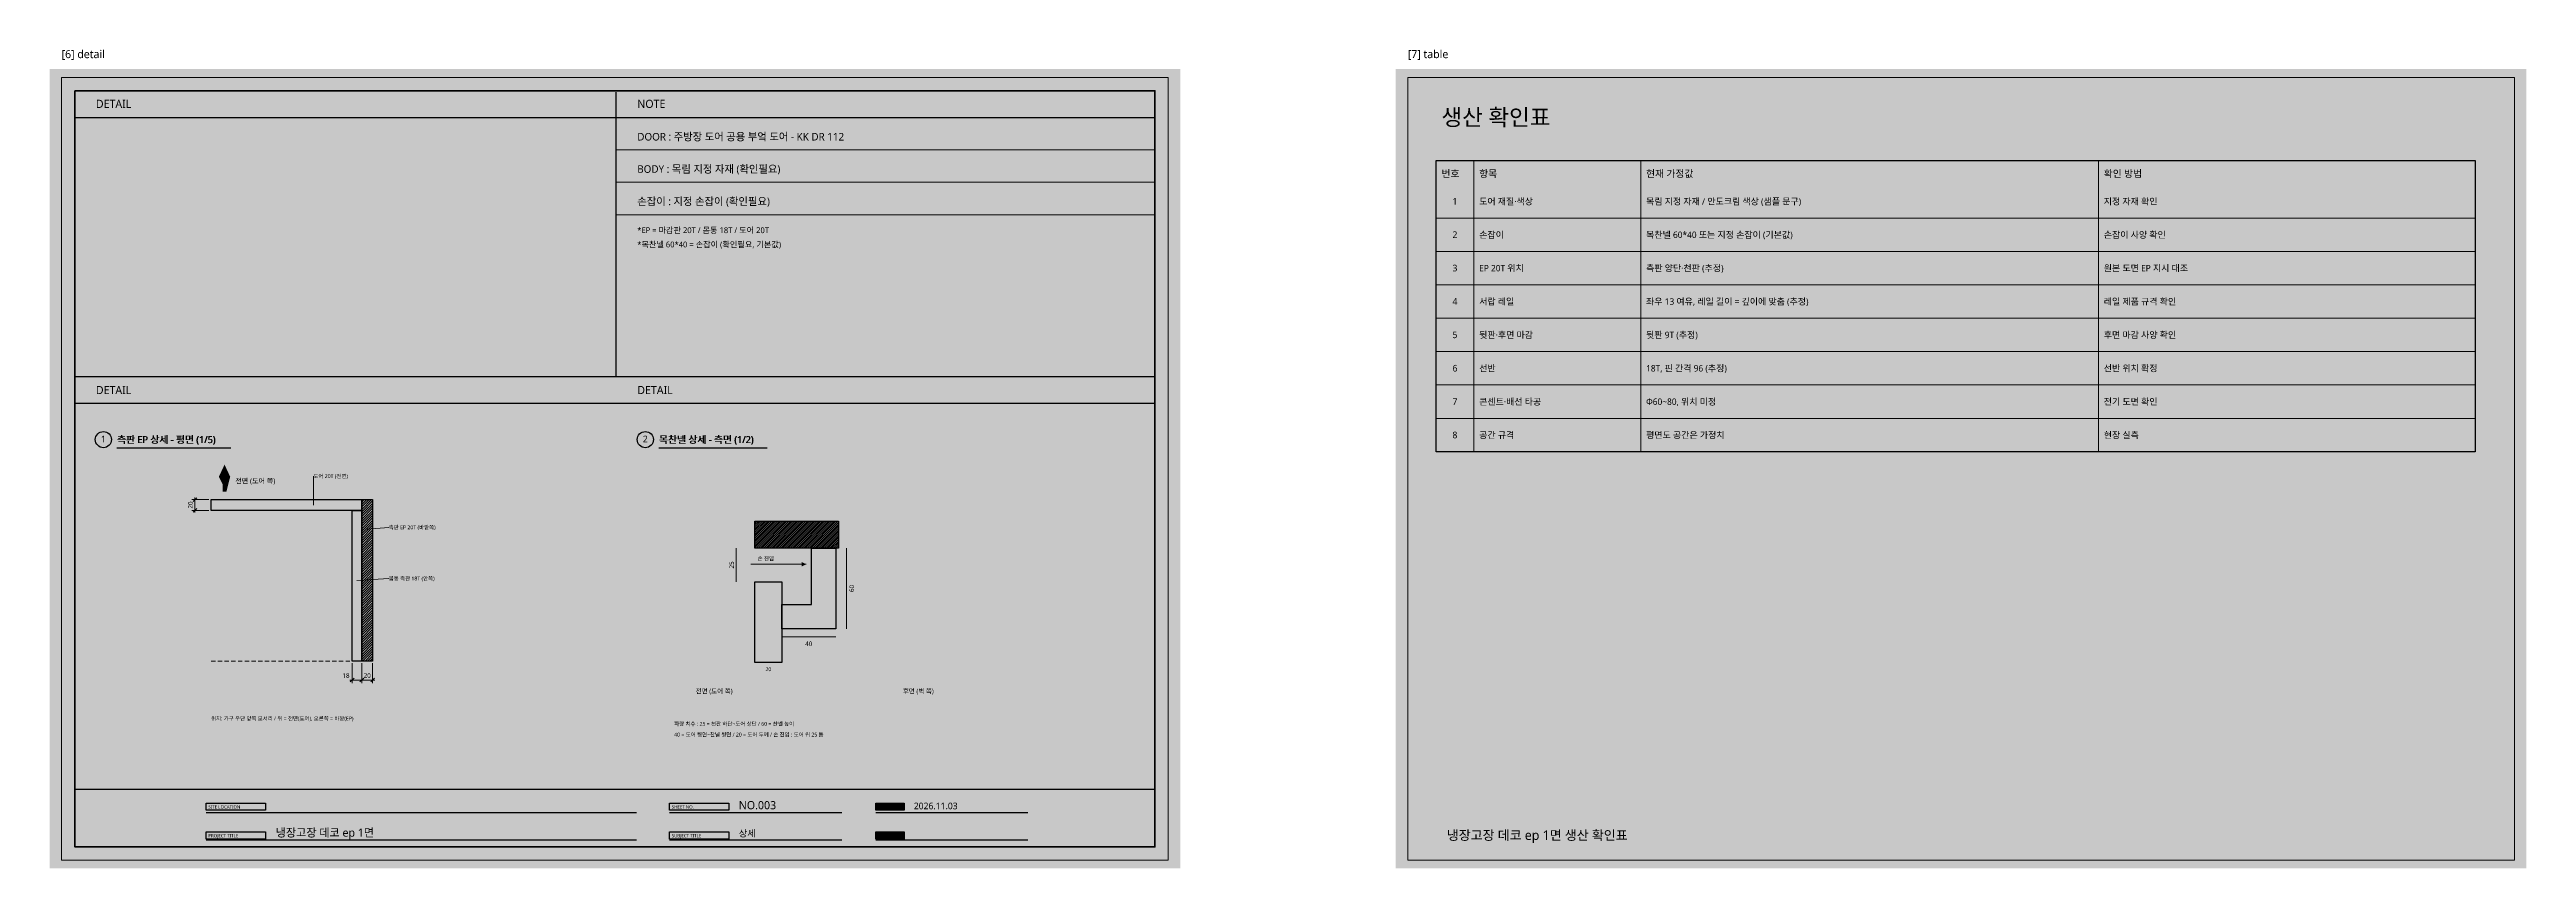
# Model space of a CAD drawing. Header units: millimetres. Extents: x 0 to 3420, y 0 to 304.
# Drawn here: x 2500 to 3420, y 0 to 304 of the extents above; entities that cross this region are included whole.
import ezdxf
from ezdxf.enums import TextEntityAlignment as Align

# ---------------------------------------------------------------- set-up
doc = ezdxf.new("R2010")
doc.units = ezdxf.units.MM
for name, color, linetype, lineweight, true_color in [('BG', 7, 'Continuous', 0, 0xffffff), ('DIM', 7, 'Continuous', 13, 0x969696), ('FRAME', 7, 'Continuous', 100, 0x000000), ('NOTE_BLUE', 7, 'Continuous', 9, 0x0000ff), ('NOTE_RED', 7, 'Continuous', 25, 0xde0038), ('OUTLINE', 7, 'Continuous', 25, 0x000000), ('SHEET_FRAME_INFO', 7, 'Continuous', 0, 0x5a5a5a), ('TEXT', 7, 'Continuous', 13, 0x000000), ('THIN', 7, 'Continuous', 5, 0x6e6e6e)]:
    doc.layers.add(name, color=color, linetype=linetype, lineweight=lineweight, true_color=true_color)
doc.styles.add('MALGUN', font='malgun.ttf')

msp = doc.modelspace()

# ---------------------------------------------------------------- linework, layer by layer
at = {"layer": 'BG', "lineweight": 0, "true_color": 0xffffff}
for points in [[(2500, 0), (2920, 0), (2500, 297), (2920, 297)], [(3000, 0), (3420, 0), (3000, 297), (3420, 297)]]:
    msp.add_solid(points, dxfattribs=at)
at = {"layer": 'DIM', "lineweight": 13, "true_color": 0x969696}
for p, q in [((2559.2, 137), (2552.8, 137)), ((2559.2, 133), (2552.8, 133)), ((2554, 137.8), (2554, 132.2)), ((2612.4, 76.2), (2612.4, 68.8)), ((2616, 76.2), (2616, 68.8)), ((2620, 76.2), (2620, 68.8)), ((2611.6, 70), (2620.8, 70))]:
    msp.add_line(p, q, dxfattribs=at)
at = {"layer": 'DIM', "lineweight": 13, "true_color": 0x5a5a5a}
for p, q in [((2553.3, 136.3), (2554.7, 137.7)), ((2553.3, 132.3), (2554.7, 133.7)), ((2611.7, 69.3), (2613.1, 70.7)), ((2615.3, 69.3), (2616.7, 70.7)), ((2619.3, 69.3), (2620.7, 70.7))]:
    msp.add_line(p, q, dxfattribs=at)
at = {"layer": 'FRAME', "lineweight": 25, "true_color": 0x000000}
for p, q in [((2710.3, 288.4), (2710.3, 182.7)), ((2509.4, 279), (2910.6, 279)), ((2509.4, 182.7), (2910.6, 182.7)), ((2509.4, 172.8), (2910.6, 172.8)), ((2525, 156.2), (2567.336, 156.2)), ((2726.3, 156.2), (2766.512, 156.2)), ((2509.4, 29.5), (2910.6, 29.5))]:
    msp.add_line(p, q, dxfattribs=at)
at = {"layer": 'FRAME', "lineweight": 13, "true_color": 0x000000}
for p, q in [((2710.3, 266.9), (2910.6, 266.9)), ((3029, 263), (3029, 154.8)), ((3091, 263), (3091, 154.8)), ((3261, 263), (3261, 154.8)), ((2710.3, 254.9), (2910.6, 254.9)), ((2710.3, 242.8), (2910.6, 242.8)), ((3015, 241.6), (3401, 241.6)), ((3015, 229.2), (3401, 229.2)), ((3015, 216.8), (3401, 216.8)), ((3015, 204.4), (3401, 204.4)), ((3015, 192), (3401, 192)), ((3015, 179.6), (3401, 179.6)), ((3015, 167.2), (3401, 167.2))]:
    msp.add_line(p, q, dxfattribs=at)
for points in [[(2504.5, 293.8), (2915.5, 293.8), (2915.5, 3.1), (2504.5, 3.1)], [(3004.5, 293.8), (3415.5, 293.8), (3415.5, 3.1), (3004.5, 3.1)]]:
    msp.add_lwpolyline(points, close=True, dxfattribs=at)
at = {"layer": 'FRAME', "lineweight": 100, "true_color": 0x000000}
msp.add_lwpolyline([(2509.4, 288.9), (2910.6, 288.9), (2910.6, 8), (2509.4, 8)], close=True, dxfattribs=at)
at = {"layer": 'FRAME', "lineweight": 25, "true_color": 0x000000}
msp.add_lwpolyline([(3015, 263), (3401, 263), (3401, 154.8), (3015, 154.8)], close=True, dxfattribs=at)
at = {"layer": 'FRAME', "lineweight": 0, "true_color": 0x555555}
for points in [[(3015, 263), (3401, 263), (3015, 254), (3401, 254)], [(2558.2, 24.3), (2580.2, 24.3), (2558.2, 21.6), (2580.2, 21.6)], [(2730.3, 24.3), (2752.3, 24.3), (2730.3, 21.6), (2752.3, 21.6)], [(2806.9, 24.3), (2817.4, 24.3), (2806.9, 21.6), (2817.4, 21.6)], [(2558.2, 13.6), (2580.2, 13.6), (2558.2, 10.9), (2580.2, 10.9)], [(2730.3, 13.6), (2752.3, 13.6), (2730.3, 10.9), (2752.3, 10.9)], [(2806.9, 13.6), (2817.4, 13.6), (2806.9, 10.9), (2817.4, 10.9)]]:
    msp.add_solid(points, dxfattribs=at)
at = {"layer": 'NOTE_BLUE', "lineweight": 9, "true_color": 0x0000ff}
for p, q in [((2598, 145.7), (2598, 135)), ((2626, 126.7), (2618, 126)), ((2755, 119), (2755, 106.5)), ((2760.5, 113), (2781, 113)), ((2796, 119), (2796, 89)), ((2626, 107.7), (2614.2, 107)), ((2772, 86), (2792, 86))]:
    msp.add_line(p, q, dxfattribs=at)
at = {"layer": 'OUTLINE', "lineweight": 25, "true_color": 0x000000}
for p, q in [((2558.2, 20.8), (2718, 20.8)), ((2730.3, 20.8), (2794.3, 20.8)), ((2806.9, 20.8), (2863.4, 20.8)), ((2558.2, 10.6), (2718, 10.6)), ((2730.3, 10.6), (2794.3, 10.6)), ((2806.9, 10.6), (2863.4, 10.6))]:
    msp.add_line(p, q, dxfattribs=at)
for points in [[(2560, 137), (2616, 137), (2616, 133), (2560, 133)], [(2612.4, 133), (2616, 133), (2616, 77), (2612.4, 77)], [(2616, 137), (2620, 137), (2620, 77), (2616, 77)], [(2762, 129), (2793, 129), (2793, 119), (2762, 119)], [(2783, 119), (2792, 119), (2792, 89), (2772, 89), (2772, 98), (2783, 98)], [(2762, 106.5), (2772, 106.5), (2772, 76.5), (2762, 76.5)], [(2558.2, 24.3), (2580.2, 24.3), (2580.2, 21.6), (2558.2, 21.6)], [(2730.3, 24.3), (2752.3, 24.3), (2752.3, 21.6), (2730.3, 21.6)], [(2806.9, 24.3), (2817.4, 24.3), (2817.4, 21.6), (2806.9, 21.6)], [(2558.2, 13.6), (2580.2, 13.6), (2580.2, 10.9), (2558.2, 10.9)], [(2730.3, 13.6), (2752.3, 13.6), (2752.3, 10.9), (2730.3, 10.9)], [(2806.9, 13.6), (2817.4, 13.6), (2817.4, 10.9), (2806.9, 10.9)]]:
    msp.add_lwpolyline(points, close=True, dxfattribs=at)
for centre in [(2520, 159.3), (2721.3, 159.3)]:
    msp.add_circle(centre, 3, dxfattribs=at)
at = {"layer": 'OUTLINE', "lineweight": 0, "true_color": 0x000000}
for points in [[(2565.7, 140), (2565, 150), (2562.9, 145.5)], [(2565.7, 140), (2567.1, 145.5), (2565, 150)], [(2565.7, 140), (2562.9, 145.5), (2564.3, 145.5)], [(2565.7, 140), (2564.3, 145.5), (2564.3, 140)], [(2565.7, 140), (2565.7, 145.5), (2567.1, 145.5)]]:
    msp.add_solid(points, dxfattribs=at)
at = {"layer": 'OUTLINE', "lineweight": 0, "true_color": 0xe1e1e1}
for points in [[(2568, 145.34), (2586.614, 145.34), (2568, 142.09), (2586.614, 142.09)], [(2739, 67.16), (2756.336, 67.16), (2739, 64.16), (2756.336, 64.16)], [(2815.944, 67.16), (2831, 67.16), (2815.944, 64.16), (2831, 64.16)]]:
    msp.add_solid(points, dxfattribs=at)
at = {"layer": 'OUTLINE', "lineweight": 0, "true_color": 0x0000ff}
msp.add_solid([(2781, 113), (2779.4, 113.8), (2779.4, 112.2)], dxfattribs=at)
at = {"layer": 'THIN', "lineweight": 5, "true_color": 0xa5a5a5}
for p, q in [((2616, 136.1), (2616.9, 137)), ((2616, 135.2), (2617.8, 137)), ((2616, 134.3), (2618.7, 137)), ((2616, 133.4), (2619.6, 137)), ((2616, 132.5), (2620, 136.5)), ((2616, 131.6), (2620, 135.6)), ((2616, 130.7), (2620, 134.7)), ((2616, 129.8), (2620, 133.8)), ((2616, 128.9), (2620, 132.9)), ((2616, 128), (2620, 132)), ((2616, 127.1), (2620, 131.1)), ((2616, 126.2), (2620, 130.2)), ((2616, 125.3), (2620, 129.3)), ((2762, 128.3), (2762.7, 129)), ((2762, 127.6), (2763.4, 129)), ((2762, 126.9), (2764.1, 129)), ((2762, 126.2), (2764.8, 129)), ((2762, 125.5), (2765.5, 129)), ((2762, 124.8), (2766.2, 129)), ((2762, 124.1), (2766.9, 129)), ((2762, 123.4), (2767.6, 129)), ((2762, 122.7), (2768.3, 129)), ((2762, 122), (2769, 129)), ((2762, 121.3), (2769.7, 129)), ((2762, 120.6), (2770.4, 129)), ((2762, 119.9), (2771.1, 129)), ((2762, 119.2), (2771.8, 129)), ((2762.5, 119), (2772.5, 129)), ((2763.2, 119), (2773.2, 129)), ((2763.9, 119), (2773.9, 129)), ((2764.6, 119), (2774.6, 129)), ((2765.3, 119), (2775.3, 129)), ((2766, 119), (2776, 129)), ((2766.7, 119), (2776.7, 129)), ((2767.4, 119), (2777.4, 129)), ((2768.1, 119), (2778.1, 129)), ((2768.8, 119), (2778.8, 129)), ((2769.5, 119), (2779.5, 129)), ((2770.2, 119), (2780.2, 129)), ((2770.9, 119), (2780.9, 129)), ((2771.6, 119), (2781.6, 129)), ((2772.3, 119), (2782.3, 129)), ((2773, 119), (2783, 129)), ((2773.7, 119), (2783.7, 129)), ((2774.4, 119), (2784.4, 129)), ((2775.1, 119), (2785.1, 129)), ((2775.8, 119), (2785.8, 129)), ((2776.5, 119), (2786.5, 129)), ((2777.2, 119), (2787.2, 129)), ((2777.9, 119), (2787.9, 129)), ((2778.6, 119), (2788.6, 129)), ((2779.3, 119), (2789.3, 129)), ((2780, 119), (2790, 129)), ((2780.7, 119), (2790.7, 129)), ((2781.4, 119), (2791.4, 129)), ((2782.1, 119), (2792.1, 129)), ((2782.8, 119), (2792.8, 129)), ((2616, 124.4), (2620, 128.4)), ((2616, 123.5), (2620, 127.5)), ((2616, 122.6), (2620, 126.6)), ((2616, 121.7), (2620, 125.7)), ((2616, 120.8), (2620, 124.8)), ((2616, 119.9), (2620, 123.9)), ((2616, 119), (2620, 123)), ((2616, 118.1), (2620, 122.1)), ((2616, 117.2), (2620, 121.2)), ((2616, 116.3), (2620, 120.3)), ((2783.5, 119), (2793, 128.5)), ((2784.2, 119), (2793, 127.8)), ((2784.9, 119), (2793, 127.1)), ((2785.6, 119), (2793, 126.4)), ((2786.3, 119), (2793, 125.7)), ((2787, 119), (2793, 125)), ((2787.7, 119), (2793, 124.3)), ((2788.4, 119), (2793, 123.6)), ((2789.1, 119), (2793, 122.9)), ((2789.8, 119), (2793, 122.2)), ((2790.5, 119), (2793, 121.5)), ((2791.2, 119), (2793, 120.8)), ((2791.9, 119), (2793, 120.1)), ((2616, 115.4), (2620, 119.4)), ((2616, 114.5), (2620, 118.5)), ((2616, 113.6), (2620, 117.6)), ((2616, 112.7), (2620, 116.7)), ((2616, 111.8), (2620, 115.8)), ((2616, 110.9), (2620, 114.9)), ((2616, 110), (2620, 114)), ((2616, 109.1), (2620, 113.1)), ((2616, 108.2), (2620, 112.2)), ((2616, 107.3), (2620, 111.3)), ((2616, 106.4), (2620, 110.4)), ((2792.6, 119), (2793, 119.4)), ((2616, 105.5), (2620, 109.5)), ((2616, 104.6), (2620, 108.6)), ((2616, 103.7), (2620, 107.7)), ((2616, 102.8), (2620, 106.8)), ((2616, 101.9), (2620, 105.9)), ((2616, 101), (2620, 105)), ((2616, 100.1), (2620, 104.1)), ((2616, 99.2), (2620, 103.2)), ((2616, 98.3), (2620, 102.3)), ((2616, 97.4), (2620, 101.4)), ((2616, 96.5), (2620, 100.5)), ((2616, 95.6), (2620, 99.6)), ((2616, 94.7), (2620, 98.7)), ((2616, 93.8), (2620, 97.8)), ((2616, 92.9), (2620, 96.9)), ((2616, 92), (2620, 96)), ((2616, 91.1), (2620, 95.1)), ((2616, 90.2), (2620, 94.2)), ((2616, 89.3), (2620, 93.3)), ((2616, 88.4), (2620, 92.4)), ((2616, 87.5), (2620, 91.5)), ((2616, 86.6), (2620, 90.6)), ((2616, 85.7), (2620, 89.7)), ((2616, 84.8), (2620, 88.8)), ((2616, 83.9), (2620, 87.9)), ((2616, 83), (2620, 87)), ((2616, 82.1), (2620, 86.1)), ((2616, 81.2), (2620, 85.2)), ((2616, 80.3), (2620, 84.3)), ((2616, 79.4), (2620, 83.4)), ((2616, 78.5), (2620, 82.5)), ((2616, 77.6), (2620, 81.6)), ((2616.3, 77), (2620, 80.7)), ((2617.2, 77), (2620, 79.8)), ((2618.1, 77), (2620, 78.9)), ((2619, 77), (2620, 78)), ((2619.9, 77), (2620, 77.1))]:
    msp.add_line(p, q, dxfattribs=at)
at = {"layer": 'THIN', "lineweight": 5, "true_color": 0x6e6e6e}
for p, q in [((2560, 77), (2561.6, 77)), ((2562.5, 77), (2564.1, 77)), ((2565, 77), (2566.6, 77)), ((2567.5, 77), (2569.1, 77)), ((2570, 77), (2571.6, 77)), ((2572.5, 77), (2574.1, 77)), ((2575, 77), (2576.6, 77)), ((2577.5, 77), (2579.1, 77)), ((2580, 77), (2581.6, 77)), ((2582.5, 77), (2584.1, 77)), ((2585, 77), (2586.6, 77)), ((2587.5, 77), (2589.1, 77)), ((2590, 77), (2591.6, 77)), ((2592.5, 77), (2594.1, 77)), ((2595, 77), (2596.6, 77)), ((2597.5, 77), (2599.1, 77)), ((2600, 77), (2601.6, 77)), ((2602.5, 77), (2604.1, 77)), ((2605, 77), (2606.6, 77)), ((2607.5, 77), (2609.1, 77)), ((2610, 77), (2611.6, 77)), ((2612.5, 77), (2614.1, 77)), ((2615, 77), (2616.6, 77)), ((2617.5, 77), (2619.1, 77))]:
    msp.add_line(p, q, dxfattribs=at)

# ---------------------------------------------------------------- texts
at = {"layer": 'NOTE_BLUE', "true_color": 0x0000ff, "style": 'MALGUN'}
for s, height, p in [('지정 자재 확인', 2.376, (3263, 246.6)), ('*EP = 마감판 20T / 몸통 18T / 도어 20T', 2.16, (2718.3, 236)), ('손잡이 사양 확인', 2.376, (3263, 234.2)), ('원본 도면 EP 지시 대조', 2.376, (3263, 221.8)), ('레일 제품 규격 확인', 2.376, (3263, 209.4)), ('후면 마감 사양 확인', 2.376, (3263, 197)), ('선반 위치 확정', 2.376, (3263, 184.6)), ('전기 도면 확인', 2.376, (3263, 172.2)), ('현장 실측', 2.376, (3263, 159.8)), ('도어 20T (전면)', 1.44, (2598, 145)), ('측판 EP 20T (바깥쪽)', 1.44, (2626, 126)), ('손 진입', 1.44, (2763, 114.4)), ('몸통 측판 18T (안쪽)', 1.44, (2626, 107)), ('40 = 도어 뒷면~찬넬 뒷면 / 20 = 도어 두께 / 손 진입 : 도어 위 25 틈', 1.44, (2732, 49)), ('파랑 치수 : 25 = 천판 하단~도어 상단 / 60 = 찬넬 높이', 1.44, (2732, 53))]:
    msp.add_text(s, height=height, dxfattribs=at).set_placement(p)
for s, p in [('25', (2754.2, 112.75)), ('60', (2798.8, 104))]:
    msp.add_text(s, height=1.728, rotation=90, dxfattribs=at).set_placement(p, align=Align.CENTER)
for s, height, p in [('40', 1.728, (2782, 82.6)), ('20', 1.44, (2767, 73.3))]:
    msp.add_text(s, height=height, dxfattribs=at).set_placement(p, align=Align.CENTER)
at = {"layer": 'NOTE_RED', "true_color": 0xde0038, "style": 'MALGUN'}
for s, height, p in [('손잡이 : 지정 손잡이 (확인필요)', 2.808, (2718.3, 246.4)), ('목림 지정 자재 / 안도크림 색상 (샘플 문구)', 2.376, (3093, 246.6)), ('*목찬넬 60*40 = 손잡이 (확인필요, 기본값)', 2.16, (2718.3, 230.7)), ('목찬넬 60*40 또는 지정 손잡이 (기본값)', 2.376, (3093, 234.2)), ('측판 양단·천판 (추정)', 2.376, (3093, 221.8)), ('좌우 13 여유, 레일 길이 = 깊이에 맞춤 (추정)', 2.376, (3093, 209.4)), ('뒷판 9T (추정)', 2.376, (3093, 197)), ('18T, 핀 간격 96 (추정)', 2.376, (3093, 184.6)), ('Φ60~80, 위치 미정', 2.376, (3093, 172.2)), ('평면도 공간은 가정치', 2.376, (3093, 159.8))]:
    msp.add_text(s, height=height, dxfattribs=at).set_placement(p)
at = {"layer": 'SHEET_FRAME_INFO', "true_color": 0x5a5a5a, "style": 'MALGUN'}
for s, p in [('[6] detail', (2504.5, 301)), ('[7] table', (3004.5, 301))]:
    msp.add_text(s, height=3, dxfattribs=at).set_placement(p)
at = {"layer": 'TEXT', "true_color": 0x000000, "style": 'MALGUN'}
for s, height, p in [('DETAIL', 3.024, (2517.2, 282.5)), ('NOTE', 3.024, (2718.3, 282.5)), ('생산 확인표', 6.12, (3017, 276)), ('DOOR : 주방장 도어^J공용 부엌 도어 - KK DR 112', 2.808, (2718.3, 270.4)), ('BODY : 목림 지정 자재 (확인필요)', 2.808, (2718.3, 258.4)), ('도어 재질·색상', 2.376, (3031, 246.6)), ('손잡이', 2.376, (3031, 234.2)), ('EP 20T 위치', 2.376, (3031, 221.8)), ('서랍 레일', 2.376, (3031, 209.4)), ('뒷판·후면 마감', 2.376, (3031, 197)), ('선반', 2.376, (3031, 184.6)), ('DETAIL', 3.024, (2517.2, 176.2)), ('DETAIL', 3.024, (2718.3, 176.2)), ('콘센트·배선 타공', 2.376, (3031, 172.2)), ('측판 EP 상세 - 평면 (1/5)', 2.592, (2525, 158)), ('측판 EP 상세 - 평면 (1/5)', 2.592, (2525.2, 158)), ('목찬넬 상세 - 측면 (1/2)', 2.592, (2726.3, 158)), ('목찬넬 상세 - 측면 (1/2)', 2.592, (2726.5, 158)), ('공간 규격', 2.376, (3031, 159.8)), ('전면 (도어 쪽)', 1.872, (2569, 143)), ('전면 (도어 쪽)', 1.728, (2740, 65)), ('후면 (벽 쪽)', 1.728, (2816.944, 65)), ('위치: 가구 우단 앞쪽 모서리 / 위 = 전면(도어), 오른쪽 = 바깥(EP)', 1.44, (2560, 55)), ('NO.003', 3.024, (2756, 22)), ('2026.11.03', 2.448, (2821, 22)), ('냉장고장 데코 ep 1면', 3.024, (2584, 11.8)), ('상세', 2.448, (2756, 11.8)), ('냉장고장 데코 ep 1면 생산 확인표', 3.528, (3019, 10.6))]:
    msp.add_text(s, height=height, dxfattribs=at).set_placement(p)
at = {"layer": 'TEXT', "true_color": 0xffffff, "style": 'MALGUN'}
for s, height, p in [('번호', 2.592, (3017, 256.8)), ('항목', 2.592, (3031, 256.8)), ('현재 가정값', 2.592, (3093, 256.8)), ('확인 방법', 2.592, (3263, 256.8)), ('SITE LOCATION', 1.224, (2559, 22.25)), ('SHEET NO.', 1.224, (2731.1, 22.25)), ('DATE', 1.224, (2807.7, 22.25)), ('PROJECT TITLE', 1.224, (2559, 11.55)), ('SUBJECT TITLE', 1.224, (2731.1, 11.55)), ('SCALE', 1.224, (2807.7, 11.55))]:
    msp.add_text(s, height=height, dxfattribs=at).set_placement(p)
at = {"layer": 'TEXT', "true_color": 0x000000, "style": 'MALGUN'}
for s, height, p in [('1', 2.448, (3022, 246.6)), ('2', 2.448, (3022, 234.2)), ('3', 2.448, (3022, 221.8)), ('4', 2.448, (3022, 209.4)), ('5', 2.448, (3022, 197)), ('6', 2.448, (3022, 184.6)), ('7', 2.448, (3022, 172.2)), ('1', 2.448, (2520, 158.3)), ('2', 2.448, (2721.3, 158.3)), ('8', 2.448, (3022, 159.8)), ('18', 1.728, (2610.112, 70.8)), ('20', 1.728, (2618, 70.8))]:
    msp.add_text(s, height=height, dxfattribs=at).set_placement(p, align=Align.CENTER)
msp.add_text('20', height=1.728, rotation=90, dxfattribs=at).set_placement((2553.2, 135), align=Align.CENTER)

doc.saveas('drawing.dxf')
